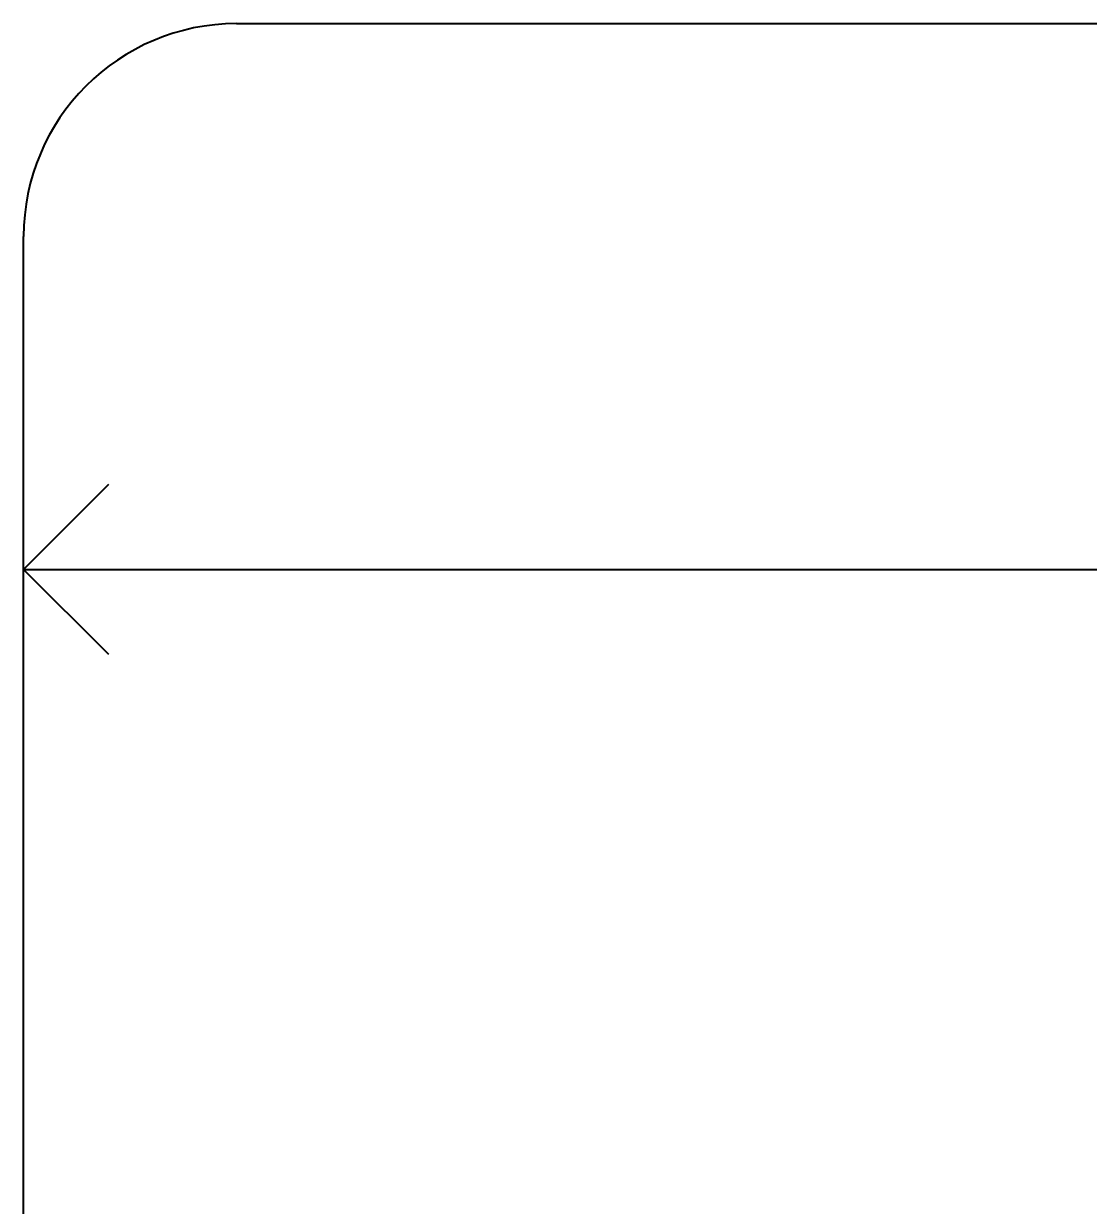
# Model space of a CAD drawing. Header units: metres. Extents: x -16 to 65907, y -5261 to 15511.
# Drawn here: x 65697.91 to 65710.41, y 5546.78 to 5560.66 of the extents above; entities that cross this region are included whole.
import ezdxf

# ---------------------------------------------------------------- set-up
doc = ezdxf.new("R2010")
doc.units = ezdxf.units.M
doc.header["$PDMODE"] = 67
doc.header["$PDSIZE"] = -5
doc.layers.get('0').update_dxf_attribs({"color": 6})
doc.layers.add('BC-TEXT', color=7, linetype='Continuous')
doc.styles.add('BC-1IN10-1', font='FreeSans.ttf', dxfattribs={"height": 2})
doc.dimstyles.new('BC-1IN10-1', dxfattribs={"dimtxt": 2, "dimasz": 2, "dimexe": 0.18, "dimexo": 0.0625, "dimgap": 1, "dimtad": 0, "dimtoh": 1, "dimzin": 12, "dimdsep": 46, "dimtxsty": 'BC-1IN10-1', "dimblk": 'OPEN90', "dimcen": 0.09, "dimse1": 1, "dimse2": 1, "dimclrd": 256, "dimclre": 256, "dimclrt": 7, "dimadec": 0, "dimazin": 0, "dimtfac": 1, "dimtdec": 1, "dimtofl": 0, "dimtmove": 1, "dimatfit": 3, "dimldrblk": 'OPEN90', "dimfxl": 1, "dimtolj": 1, "dimtzin": 0, "dimlwd": -1, "dimarcsym": 0})

# ---------------------------------------------------------------- blocks, each defined once
blk = doc.blocks.new('_OPEN90')
at = {"color": 0, "linetype": 'ByBlock'}
for p, q in [((-0.5, 0.5), (0, 0)), ((0, 0), (-1, 0)), ((0, 0), (-0.5, -0.5))]:
    blk.add_line(p, q, dxfattribs=at)
blk = doc.blocks.new('*D2599')
at = {"layer": 'BC-TEXT'}
for p, q in [((65699.906, 5554.251), (65735.635, 5554.251)), ((65778.406, 5554.251), (65742.677, 5554.251))]:
    blk.add_line(p, q, dxfattribs=at)
at = {"layer": 'Defpoints', "color": 0}
for p in [(65697.906, 5554.251), (65697.906, 5549.408), (65780.406, 5549.408)]:
    blk.add_point(p, dxfattribs=at)
at = {"layer": 'BC-TEXT', "xscale": 2, "yscale": 2, "zscale": 2, "rotation": 180}
blk.add_blockref('_OPEN90', (65697.906, 5554.251), dxfattribs=at)
at = {"layer": 'BC-TEXT', "xscale": 2, "yscale": 2, "zscale": 2}
blk.add_blockref('_OPEN90', (65780.406, 5554.251), dxfattribs=at)
at = {"layer": 'BC-TEXT', "color": 7, "insert": (65739.156, 5554.251), "char_height": 2, "attachment_point": 5, "style": 'BC-1IN10-1'}
blk.add_mtext('\\A1;82.5', dxfattribs=at)

msp = doc.modelspace()

# ---------------------------------------------------------------- linework, layer by layer
at = {"layer": 'BC-TEXT'}
for p, q in [((65700.406, 5560.658), (65780.406, 5560.658)), ((65697.906, 5540.658), (65697.906, 5558.158))]:
    msp.add_line(p, q, dxfattribs=at)
msp.add_arc((65700.406, 5558.158), 2.5, 90, 180, dxfattribs=at)

# ---------------------------------------------------------------- dimensions: what is measured, and where the dimension line sits
dim = msp.add_linear_dim(base=(65697.906, 5554.251), p1=(65780.406, 5549.408), p2=(65697.906, 5549.408), dimstyle='BC-1IN10-1', dxfattribs=at)
dim.commit()
dim.dimension.update_dxf_attribs({"geometry": '*D2599', "text_midpoint": (65739.156, 5554.251)})

doc.saveas('drawing.dxf')
